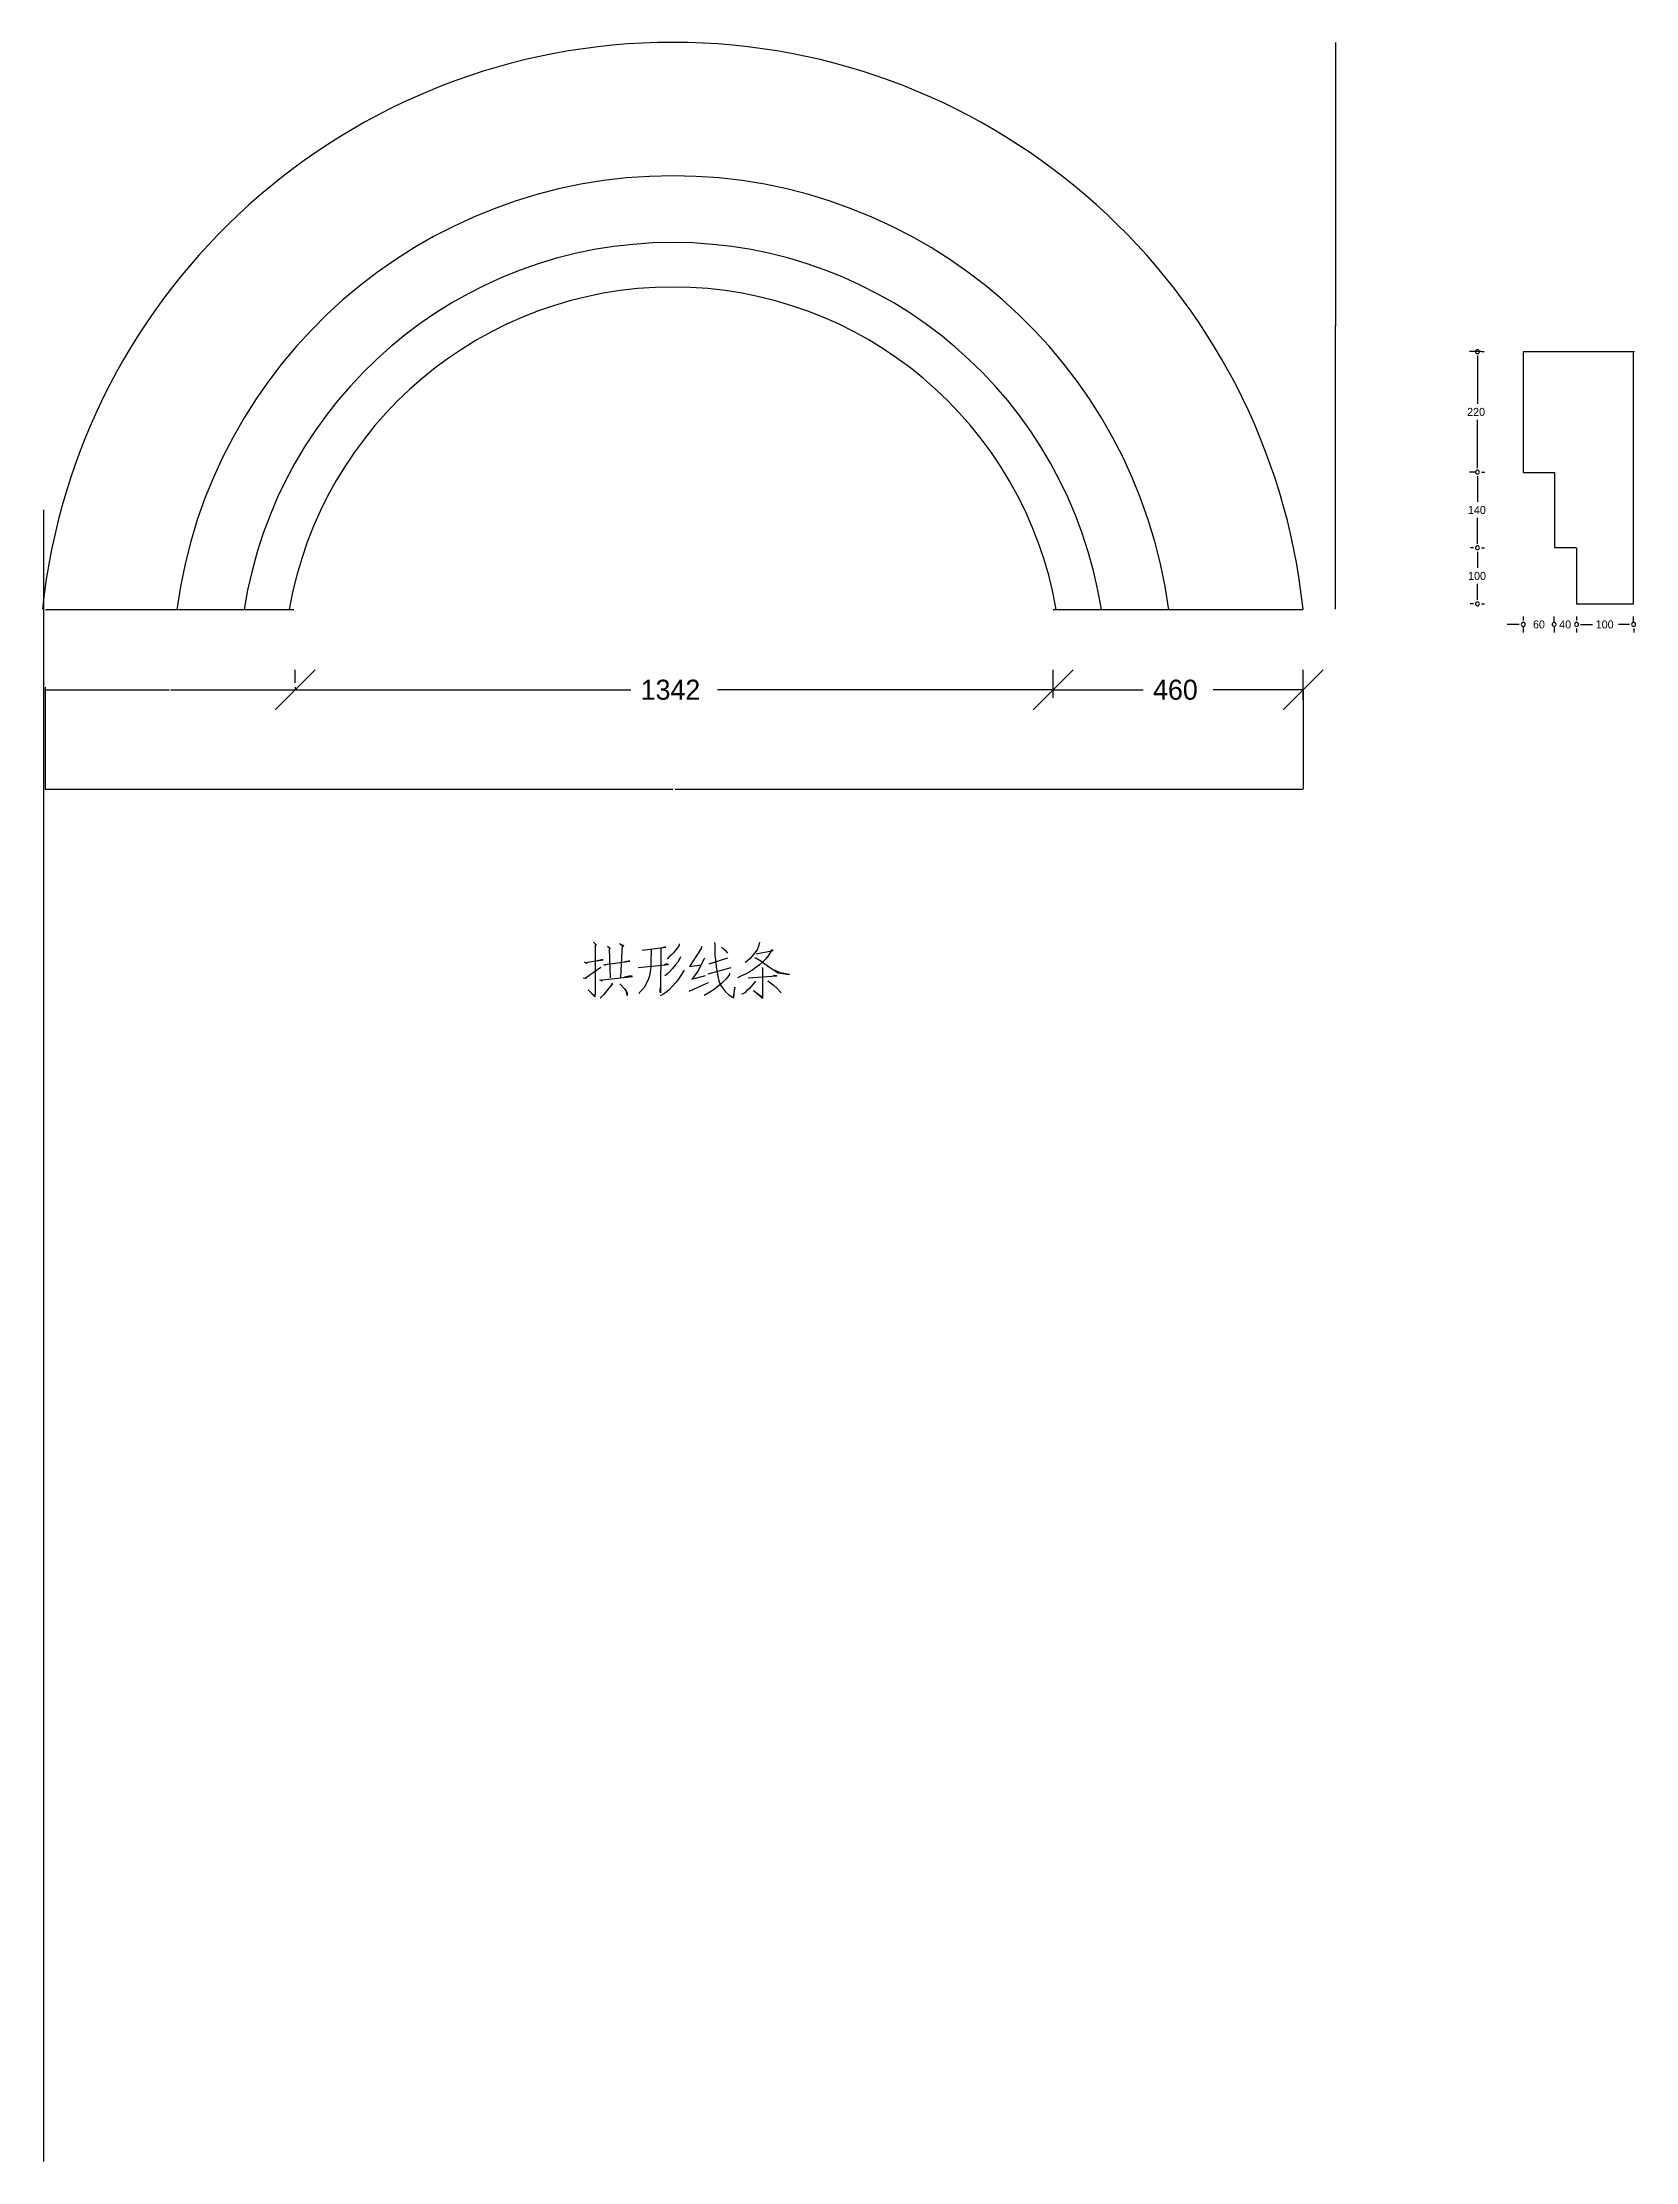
# Model space of a CAD drawing. Header units: metres. Extents: x -2 to 2863, y 0 to 3812.
import ezdxf

# ---------------------------------------------------------------- set-up
doc = ezdxf.new("R2010")
doc.units = ezdxf.units.M
doc.dimstyles.get("Standard").update_dxf_attribs({"dimtxt": 2.5, "dimasz": 2.5, "dimexe": 1.25, "dimexo": 0.625, "dimtad": 1, "dimcen": 2.5, "dimazin": 3, "dimtfac": 1, "dimtmove": 0, "dimatfit": 3})

# ---------------------------------------------------------------- blocks, each defined once
blk = doc.blocks.new('DOT')
at = {"color": 0, "linetype": 'BYBLOCK'}
blk.add_line((-0.5, 0), (-1, 0), dxfattribs=at)
blk.add_lwpolyline([(-0.25, 0, 1), (0.25, 0, 1)], format="xyb", close=True, dxfattribs=at)
blk = doc.blocks.new('*D1')
for p, q in [((2.42, 2652.17), (2.42, 2647.34)), ((2.67, 2647.34), (225.71, 2647.34)), ((228.71, 2647.34), (451.75, 2647.34)), ((452, 2652.17), (452, 2647.34))]:
    blk.add_line(p, q)
at = {"layer": 'Defpoints'}
for p in [(2.42, 2652.17), (2.42, 2647.34), (452, 2652.17)]:
    blk.add_point(p, dxfattribs=at)
at = {"insert": (227.21, 2647.34), "char_height": 1, "attachment_point": 5}
blk.add_mtext('460', dxfattribs=at)
blk = doc.blocks.new('*D2')
for p, q in [((2.42, 2647.34), (2.42, 2468.6)), ((2264.81, 2647.34), (2264.81, 2468.6)), ((2.67, 2468.6), (1131.615, 2468.6)), ((1135.615, 2468.6), (2264.56, 2468.6))]:
    blk.add_line(p, q)
at = {"layer": 'Defpoints'}
for p in [(2.42, 2647.34), (2264.81, 2647.34), (2.42, 2468.6)]:
    blk.add_point(p, dxfattribs=at)
at = {"insert": (1133.615, 2468.6), "char_height": 1, "attachment_point": 5}
blk.add_mtext('2262', dxfattribs=at)
blk = doc.blocks.new('*D3')
for p, q in [((2322.82, 3811.59), (2322.82, 3301.93)), ((2322.57, 3301.93), (2322.32, 3301.93)), ((2322.82, 2792.27), (2322.82, 3301.93)), ((2322.82, 3301.93), (2322.82, 3301.93)), ((2323.07, 3301.93), (2323.32, 3301.93))]:
    blk.add_line(p, q)
at = {"layer": 'Defpoints'}
for p in [(2322.82, 3811.59), (2322.82, 3301.93), (2322.82, 2792.27)]:
    blk.add_point(p, dxfattribs=at)
at = {"insert": (2322.82, 3303.055), "char_height": 1, "attachment_point": 5}
blk.add_mtext('1021', dxfattribs=at)
blk = doc.blocks.new('*D4')
for p, q in [((-0.25, 2970.28), (-0.5, 2970.28)), ((0, 0), (0, 2970.28)), ((0, 0), (0, 2970.28)), ((0, 2970.28), (0, 2970.28)), ((0.25, 2970.28), (0.5, 2970.28))]:
    blk.add_line(p, q)
at = {"layer": 'Defpoints'}
for p in [(0, 2970.28), (0, 0), (0, 0)]:
    blk.add_point(p, dxfattribs=at)
at = {"insert": (0, 2971.405), "char_height": 1, "attachment_point": 5}
blk.add_mtext('R=1137', dxfattribs=at)

msp = doc.modelspace()

# ---------------------------------------------------------------- linework, layer by layer
for p, q in [((2585.11, 3255.41), (2563.94, 3255.41)), ((2578.34, 3241.01), (2578.34, 3161.43)), ((2585.63, 3255.64), (2590.46, 3255.64)), ((2860.48, 3255.14), (2660.48, 3255.14)), ((2660.48, 3255.14), (2660.48, 3038.23)), ((2859.15, 2801.72), (2859.15, 3255.41)), ((2578.34, 3053.05), (2578.34, 3132.63)), ((2578.34, 3045.85), (2578.34, 3053.05)), ((2573.34, 3038.65), (2563.94, 3038.65)), ((2578.34, 3024.25), (2578.34, 2984.99)), ((2585.63, 3038.78), (2591.43, 3038.78)), ((2660.48, 3038.23), (2717.06, 3038.23)), ((2717.06, 3038.23), (2717.06, 2902.96)), ((2578.34, 2916.94), (2578.34, 2956.19)), ((2571.16, 2902.53), (2565.92, 2902.53)), ((2585.47, 2902.53), (2591.19, 2902.53)), ((2717.06, 2902.96), (2755.74, 2902.96)), ((2756.58, 2902.54), (2756.58, 2801.72)), ((2578.34, 2888.14), (2578.34, 2866.53)), ((2578.34, 2816.12), (2578.34, 2837.73)), ((3.32, 2791.3), (449.59, 2791.3)), ((1815.23, 2791.3), (2264.81, 2791.3)), ((2571.16, 2801.66), (2565.52, 2801.66)), ((2585.82, 2801.66), (2590.78, 2801.66)), ((2756.58, 2801.72), (2859.15, 2801.72)), ((2646.34, 2764.76), (2631.94, 2764.76)), ((2660.64, 2779.05), (2660.64, 2771.88)), ((2660.74, 2761.44), (2660.74, 2750.36)), ((2716.22, 2768.07), (2716.22, 2779.16)), ((2716.22, 2761.44), (2716.22, 2750.36)), ((2756.39, 2779.05), (2756.39, 2771.88)), ((2756.39, 2757.55), (2756.39, 2750.38)), ((2770.98, 2764.76), (2785.38, 2764.76)), ((2770.98, 2764.76), (2783.86, 2764.76)), ((2844.75, 2764.76), (2831.86, 2764.76)), ((2859.15, 2769.76), (2859.15, 2779.16)), ((2859.32, 2757.55), (2859.32, 2750.38)), ((416, 2611.34), (488, 2683.34)), ((452, 2659.84), (452, 2683.34)), ((1779.23, 2611.34), (1851.23, 2683.34)), ((1779.23, 2611.34), (1851.23, 2683.34)), ((1815.23, 2659.84), (1815.23, 2683.34)), ((1815.23, 2632.7), (1815.23, 2683.34)), ((2228.81, 2611.34), (2300.81, 2683.34)), ((2264.81, 2628.99), (2264.81, 2683.34)), ((452, 2647.34), (1055.61, 2647.34)), ((1815.23, 2647.34), (1211.61, 2647.34)), ((1815.23, 2647.34), (1977.02, 2647.34)), ((2264.81, 2647.34), (2103.02, 2647.34))]:
    msp.add_line(p, q)
for points in [[(2578.34, 3042.25, 1), (2578.34, 3035.05, 1)], [(2712.62, 2764.76, 1), (2719.82, 2764.76, 1)], [(2719.82, 2764.76, 1), (2712.62, 2764.76, 1)]]:
    msp.add_lwpolyline(points, format="xyb", close=True)
for points in [[(988.38, 2193.24), (993.97, 2187.65), (991.58, 2187.65), (991.58, 2110.96), (991.58, 2102.97), (990.78, 2094.98), (978.8, 2107.76), (989.98, 2096.58), (990.78, 2099.78)], [(1013.95, 2186.05), (1018.74, 2182.05), (1017.14, 2181.25), (1018.74, 2129.33)], [(1035.51, 2190.84), (1043.5, 2186.05), (1040.31, 2187.65), (1037.11, 2130.13)], [(1092.43, 2179.66), (1091.63, 2156.49), (1091.63, 2147.7), (1090.83, 2140.52), (1089.23, 2132.53), (1086.84, 2125.34), (1083.64, 2118.95), (1080.45, 2112.56), (1075.65, 2106.96), (1071.66, 2102.97), (1070.06, 2100.57)], [(1076.45, 2178.86), (1118.79, 2184.45), (1116.39, 2184.45), (1111.6, 2182.85)], [(1110, 2182.05), (1109.2, 2102.17), (1108.41, 2106.17), (1109.2, 2112.56)], [(1142.76, 2190.04), (1141.96, 2186.05), (1137.96, 2181.25), (1133.17, 2174.86), (1128.38, 2170.07), (1124.38, 2166.08), (1121.19, 2162.88)], [(1182.9, 2186.05), (1182.1, 2182.05), (1169.32, 2161.28), (1161.33, 2149.3), (1182.9, 2152.5)], [(1206.06, 2192.44), (1206.86, 2188.44), (1206.86, 2170.07), (1208.46, 2156.49), (1209.26, 2148.5), (1210.86, 2139.72), (1212.45, 2131.73), (1214.05, 2123.74), (1216.45, 2117.35), (1220.44, 2110.96), (1226.03, 2103.77), (1231.62, 2098.98), (1237.22, 2094.98), (1241.21, 2093.39), (1242.81, 2112.56), (1239.61, 2094.18)], [(1230.03, 2173.27), (1227.63, 2176.46), (1218.84, 2183.65)], [(1281.35, 2172.47), (1311.71, 2178.06), (1309.31, 2179.66), (1307.71, 2176.46), (1302.92, 2168.47), (1298.13, 2162.88), (1292.54, 2157.29), (1286.94, 2152.5), (1280.55, 2147.7), (1274.96, 2143.71), (1267.77, 2138.92), (1262.18, 2135.72), (1254.99, 2132.53), (1250.2, 2130.13), (1247.8, 2129.33)], [(1286.94, 2193.24), (1286.15, 2187.65), (1282.95, 2179.66), (1278.16, 2173.27), (1270.17, 2163.68), (1265.38, 2159.69), (1261.38, 2156.49)], [(970.01, 2129.33), (975.6, 2127.73), (974, 2129.33), (1001.96, 2148.5)], [(972.41, 2158.09), (975.6, 2155.69), (978, 2157.29), (1005.96, 2161.28), (1003.56, 2161.28), (995.57, 2159.69)], [(1006.76, 2153.3), (1009.95, 2151.7), (1009.95, 2153.3), (1053.89, 2158.89), (1051.49, 2158.89), (1043.5, 2157.29)], [(1069.26, 2147.7), (1123.58, 2153.3), (1120.39, 2154.09), (1115.6, 2152.5)], [(1151.54, 2142.91), (1149.94, 2139.72), (1145.95, 2133.33), (1141.96, 2127.73), (1137.16, 2121.34), (1130.77, 2114.15), (1124.38, 2106.96), (1118.79, 2102.97), (1113.2, 2098.98), (1108.41, 2096.58)], [(1145.15, 2166.88), (1143.55, 2162.88), (1140.36, 2157.29), (1135.57, 2151.7), (1129.97, 2145.31), (1125.18, 2139.72), (1121.99, 2136.52), (1117.19, 2132.53)], [(1188.49, 2164.48), (1176.51, 2141.31), (1166.92, 2127.73), (1165.32, 2126.94), (1190.09, 2133.33)], [(1233.22, 2137.32), (1232.42, 2134.12), (1226.03, 2126.14), (1219.64, 2119.75), (1212.45, 2113.36), (1203.67, 2106.96), (1194.88, 2101.37), (1187.69, 2097.38)], [(1194.88, 2136.52), (1236.42, 2147.7)], [(1196.48, 2154.09), (1230.03, 2165.28)], [(1292.54, 2145.31), (1292.54, 2091.79), (1276.56, 2106.17), (1292.54, 2094.18)], [(1278.96, 2165.28), (1280.55, 2165.28), (1289.34, 2159.69), (1296.53, 2154.09), (1305.32, 2148.5), (1314.1, 2142.11), (1320.49, 2138.12), (1341.26, 2134.92), (1324.49, 2138.12), (1314.1, 2142.91)], [(1291.74, 2147.7), (1292.54, 2145.31)], [(999.57, 2126.14), (1003.56, 2123.74), (1005.16, 2125.34), (1058.68, 2131.73), (1055.48, 2132.53), (1044.3, 2130.13)], [(1021.13, 2119.75), (1022.73, 2116.55), (1021.93, 2117.35), (1013.95, 2107.76), (1007.55, 2098.98), (1000.37, 2092.59)], [(1036.31, 2118.15), (1045.1, 2108.56), (1049.09, 2101.37), (1049.09, 2097.38), (1048.29, 2105.37), (1045.1, 2109.36)], [(1160.53, 2105.37), (1195.68, 2120.54)], [(1279.75, 2122.94), (1269.37, 2110.16), (1264.58, 2106.17), (1260.58, 2102.17), (1257.39, 2100.57), (1254.99, 2099.78)], [(1266.97, 2129.33), (1318.1, 2132.53), (1314.1, 2133.33), (1309.31, 2131.73)], [(1302.12, 2123.74), (1311.71, 2116.55), (1318.9, 2110.16), (1326.09, 2102.17)]]:
    msp.add_lwpolyline(points)
for radius, start, end in [(1140.02, 6.08, 173.92), (900.02, 7.64, 172.36), (780.02, 8.83, 171.17), (700.02, 9.85, 170.15)]:
    msp.add_arc((1131.2, 2671.57), radius, start, end)

# ---------------------------------------------------------------- block references
at = {"xscale": 14.4, "yscale": 14.4, "zscale": 14.4}
for p, rotation in [((2578.34, 3255.41), 90), ((2578.34, 3038.65), 90), ((2578.34, 2902.54), 270), ((2578.34, 2902.54), 90), ((2578.34, 2801.72), 270), ((2756.58, 2764.76), 180), ((2756.58, 2764.76), 180)]:
    msp.add_blockref('DOT', p, dxfattribs=dict(at, rotation=rotation))
for p in [(2660.74, 2764.76), (2859.15, 2764.76)]:
    msp.add_blockref('DOT', p, dxfattribs=at)

# ---------------------------------------------------------------- texts
for s, height, p in [('220', 14.4, (2559.83, 3139.83)), ('140', 14.4, (2561.2, 2963.39)), ('100', 14.4, (2561.54, 2844.93)), ('60', 14.4, (2678.24, 2757.56)), ('40', 14.4, (2725.32, 2757.56)), ('100', 14.4, (2791.06, 2757.56)), ('1342', 36, (1073.61, 2629.34)), ('460', 36, (1995.02, 2629.34))]:
    msp.add_text(s, height=height).set_placement(p)

# ---------------------------------------------------------------- dimensions: what is measured, and where the dimension line sits
for base, p1, p2, text, picture, middle in [((2322.82, 3301.93), (2322.82, 3811.59), (2322.82, 2792.27), '1021', '*D3', (2322.82, 3303.055)), ((0, 2970.28), (0, 0), (0, 0), 'R=1137', '*D4', (0, 2971.405)), ((2.42, 2647.34), (2.42, 2652.17), (452, 2652.17), '460', '*D1', (227.21, 2647.34)), ((2.42, 2468.6), (2.42, 2647.34), (2264.81, 2647.34), '2262', '*D2', (1133.615, 2468.6))]:
    dim = msp.add_linear_dim(base=base, p1=p1, p2=p2, text=text, dimstyle='Standard')
    dim.commit()
    dim.dimension.update_dxf_attribs({"geometry": picture, "text_midpoint": middle})

doc.saveas('drawing.dxf')
